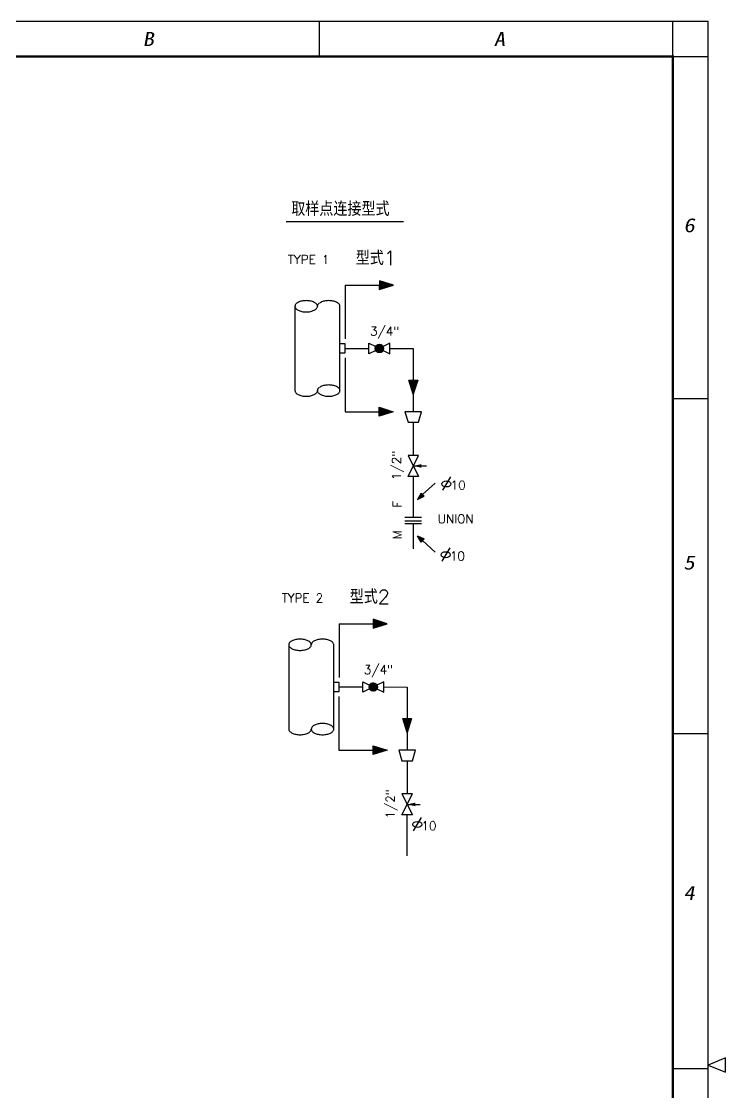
# Model space of a CAD drawing. Extents: x -5 to 846, y -5 to 599.
# Drawn here: x 645.5 to 846, y 289.2 to 594 of the extents above; entities that cross this region are included whole.
import ezdxf
from ezdxf.enums import TextEntityAlignment as Align

# ---------------------------------------------------------------- set-up
doc = ezdxf.new("R2010")
doc.units = 0
doc.header["$LTSCALE"] = 10
doc.header["$MEASUREMENT"] = 0
doc.linetypes.add('ACAD_ISO04W100', pattern=[30.5, 24, -3, 0.5, -3])
doc.layers.get('0').update_dxf_attribs({"linetype": 'CONTINUOUS'})
for name, color, linetype in [('ASSIST', 2, 'CONTINUOUS'), ('BORDER8002$0$L100_9', 1, 'CONTINUOUS'), ('GENERAL', 7, 'CONTINUOUS'), ('GRA', 7, 'CONTINUOUS'), ('HZTEXT', 7, 'CONTINUOUS'), ('L1', 1, 'CONTINUOUS'), ('TEXT', 8, 'CONTINUOUS')]:
    doc.layers.add(name, color=color, linetype=linetype)
doc.styles.add('BORDER8002$0$STANDARD', font='txt')
doc.styles.add('HZ', font='romans', dxfattribs={"width": 0.8, "bigfont": 'hztxt'})
doc.styles.add('ROMANS', font='ROMANS')

msp = doc.modelspace()

# ---------------------------------------------------------------- hatches: boundary and pattern name
h = msp.add_hatch()
h.set_pattern_fill('ANSI31', color=256, style=0)
h.set_pattern_definition([(45, (403.04206, 170.6572), (-0.088388348, 0.088388348), [])])
h.paths.add_polyline_path([(748.6, 500.92, 1), (746.22, 500.92, 1)])
h = msp.add_hatch()
h.set_pattern_fill('ANSI31', color=256, style=0)
h.set_pattern_definition([(45, (401.28374, 74.32598), (-0.088388348, 0.088388348), [])])
h.paths.add_polyline_path([(746.84, 404.58, 1), (744.46, 404.58, 1)])

# ---------------------------------------------------------------- linework, layer by layer
at = {"color": 7, "linetype": 'Continuous'}
for p, q in [((737.67, 518.93), (747.4, 518.92)), ((723.37, 512.93), (723.37, 488.93)), ((729.83, 513.25), (729.7, 513.25)), ((736.17, 488.93), (736.17, 512.93)), ((737.59, 500.93), (744.4, 500.93)), ((750.41, 500.92), (757.06, 500.92)), ((737.63, 482.93), (747.37, 482.93)), ((754.7, 482.93), (755.56, 479.93)), ((759.41, 482.93), (754.7, 482.93)), ((758.56, 479.93), (759.41, 482.93)), ((755.56, 479.93), (758.56, 479.93)), ((763.28, 462.62), (759.7, 459.32)), ((759.41, 452.8), (754.7, 452.8)), ((759.41, 451.82), (754.7, 451.82)), ((759.41, 450.97), (754.7, 450.97)), ((763.28, 442.99), (759.7, 446.28)), ((735.91, 422.6), (745.64, 422.59)), ((721.61, 416.6), (721.61, 392.6)), ((728.08, 416.92), (727.94, 416.92)), ((734.41, 392.6), (734.41, 416.6)), ((735.84, 404.6), (742.64, 404.6)), ((748.65, 404.59), (755.3, 404.58)), ((735.88, 386.6), (745.61, 386.59)), ((752.94, 386.6), (753.8, 383.6)), ((757.66, 386.6), (752.94, 386.6)), ((756.8, 383.6), (757.66, 386.6)), ((753.8, 383.6), (756.8, 383.6))]:
    msp.add_line(p, q, dxfattribs=at)
at = {"color": 7}
for p, q in [((744.41, 499.42), (744.41, 502.42)), ((744.41, 502.42), (746.35, 501.45)), ((746.35, 500.38), (744.41, 499.42)), ((750.41, 502.42), (748.48, 501.45)), ((748.48, 500.38), (750.41, 499.42)), ((750.41, 499.42), (750.41, 502.42)), ((755.56, 470.5), (758.56, 464.5)), ((755.56, 464.5), (758.56, 470.5)), ((758.56, 470.5), (755.56, 470.5)), ((758.56, 464.5), (755.56, 464.5)), ((742.65, 406.08), (744.59, 405.12)), ((742.65, 403.08), (742.65, 406.08)), ((748.65, 406.08), (746.72, 405.12)), ((748.65, 403.08), (748.65, 406.08)), ((744.59, 404.05), (742.65, 403.08)), ((746.72, 404.05), (748.65, 403.08)), ((753.8, 368.17), (756.8, 374.17)), ((753.8, 374.17), (756.8, 368.17)), ((756.8, 374.17), (753.8, 374.17)), ((756.8, 368.17), (753.8, 368.17))]:
    msp.add_line(p, q, dxfattribs=at)
for centre in [(747.41, 500.92), (745.65, 404.58)]:
    msp.add_circle(centre, 1.19, dxfattribs=at)
at = {"color": 7, "linetype": 'Continuous'}
for centre, radius, start, end in [((724.21, 512.92), 0.845, 158.0094, 179.7033), ((724.21, 512.93), 0.845, 180.2967, 201.9906), ((724.47, 512.81), 1.13, 139.7824, 157.7278), ((724.47, 513.04), 1.13, 202.2722, 220.2176), ((724.92, 512.43), 1.72, 126.3128, 139.8659), ((724.92, 513.42), 1.72, 220.1341, 233.6872), ((725.46, 511.72), 2.61, 116.2307, 126.4732), ((725.96, 510.73), 3.71, 108.2647, 116.3558), ((726.32, 509.66), 4.85, 101.5764, 108.3494), ((726.51, 508.75), 5.78, 95.6139, 101.6351), ((726.57, 508.22), 6.31, 89.9794, 95.6592), ((726.57, 508.22), 6.31, 84.3408, 90.0206), ((726.63, 508.75), 5.78, 78.3649, 84.3861), ((726.82, 509.66), 4.85, 71.6506, 78.4236), ((727.18, 510.73), 3.71, 63.6442, 71.7353), ((727.68, 511.72), 2.61, 53.5268, 63.7693), ((728.21, 512.43), 1.72, 40.1341, 53.6872), ((728.21, 513.42), 1.72, 306.3128, 319.8659), ((728.67, 512.81), 1.13, 22.2722, 40.2176), ((728.67, 513.04), 1.13, 319.7824, 337.7278), ((728.92, 512.92), 0.845, 0.2967, 21.9906), ((728.92, 512.93), 0.845, 338.0094, 359.7033), ((730.61, 512.92), 0.845, 158.0094, 179.7033), ((730.87, 512.81), 1.13, 139.7824, 157.7278), ((731.32, 512.43), 1.72, 126.3128, 139.8659), ((731.86, 511.72), 2.61, 116.2307, 126.4732), ((732.36, 510.73), 3.71, 108.2647, 116.3558), ((732.72, 509.66), 4.85, 101.5764, 108.3494), ((732.91, 508.75), 5.78, 95.6139, 101.6351), ((732.97, 508.22), 6.31, 89.9794, 95.6592), ((732.97, 508.22), 6.31, 84.3408, 90.0206), ((733.03, 508.75), 5.78, 78.3649, 84.3861), ((733.22, 509.66), 4.85, 71.6506, 78.4236), ((733.58, 510.73), 3.71, 63.6442, 71.7353), ((734.08, 511.72), 2.61, 53.5268, 63.7693), ((734.61, 512.43), 1.72, 40.1341, 53.6872), ((735.07, 512.81), 1.13, 22.2722, 40.2176), ((735.32, 512.92), 0.845, 0.2967, 21.9906), ((725.46, 514.14), 2.61, 233.5268, 243.7693), ((725.96, 515.13), 3.71, 243.6442, 251.7353), ((726.32, 516.2), 4.85, 251.6506, 258.4236), ((726.51, 517.11), 5.78, 258.3649, 264.3861), ((726.57, 517.64), 6.31, 264.3408, 270.0206), ((726.57, 517.64), 6.31, 269.9794, 275.6592), ((726.63, 517.11), 5.78, 275.6139, 281.6351), ((726.82, 516.2), 4.85, 281.5764, 288.3494), ((727.18, 515.13), 3.71, 288.2647, 296.3558), ((727.68, 514.14), 2.61, 296.2307, 306.4732), ((724.21, 488.93), 0.845, 180.2967, 201.9906), ((724.47, 489.04), 1.13, 202.2722, 220.2176), ((724.92, 489.42), 1.72, 220.1341, 233.6872), ((725.46, 490.14), 2.61, 233.5268, 243.7693), ((725.96, 491.13), 3.71, 243.6442, 251.7353), ((727.18, 491.13), 3.71, 288.2647, 296.3558), ((727.68, 490.14), 2.61, 296.2307, 306.4732), ((728.21, 489.42), 1.72, 306.3128, 319.8659), ((728.67, 489.04), 1.13, 319.7824, 337.7278), ((728.92, 488.93), 0.845, 338.0094, 359.7033), ((730.61, 488.92), 0.845, 158.0094, 179.7033), ((730.61, 488.93), 0.845, 180.2967, 201.9906), ((730.87, 488.81), 1.13, 139.7824, 157.7278), ((730.87, 489.04), 1.13, 202.2722, 220.2176), ((731.32, 488.43), 1.72, 126.3128, 139.8659), ((731.32, 489.42), 1.72, 220.1341, 233.6872), ((731.86, 487.72), 2.61, 116.2307, 126.4732), ((731.86, 490.14), 2.61, 233.5268, 243.7693), ((732.36, 486.73), 3.71, 108.2647, 116.3558), ((732.36, 491.13), 3.71, 243.6442, 251.7353), ((732.72, 485.66), 4.85, 101.5764, 108.3494), ((732.91, 484.75), 5.78, 95.6139, 101.6351), ((732.97, 484.22), 6.31, 89.9794, 95.6592), ((732.97, 484.22), 6.31, 84.3408, 90.0206), ((733.03, 484.75), 5.78, 78.3649, 84.3861), ((733.22, 485.66), 4.85, 71.6506, 78.4236), ((733.58, 486.73), 3.71, 63.6442, 71.7353), ((733.58, 491.13), 3.71, 288.2647, 296.3558), ((734.08, 487.72), 2.61, 53.5268, 63.7693), ((734.08, 490.14), 2.61, 296.2307, 306.4732), ((734.61, 488.43), 1.72, 40.1341, 53.6872), ((734.61, 489.42), 1.72, 306.3128, 319.8659), ((735.07, 488.81), 1.13, 22.2722, 40.2176), ((735.07, 489.04), 1.13, 319.7824, 337.7278), ((735.32, 488.92), 0.845, 0.2967, 21.9906), ((735.32, 488.93), 0.845, 338.0094, 359.7033), ((726.32, 492.2), 4.85, 251.6506, 258.4236), ((726.51, 493.11), 5.78, 258.3649, 264.3861), ((726.57, 493.64), 6.31, 264.3408, 270.0206), ((726.57, 493.64), 6.31, 269.9794, 275.6592), ((726.63, 493.11), 5.78, 275.6139, 281.6351), ((726.82, 492.2), 4.85, 281.5764, 288.3494), ((732.72, 492.2), 4.85, 251.6506, 258.4236), ((732.91, 493.11), 5.78, 258.3649, 264.3861), ((732.97, 493.64), 6.31, 264.3408, 270.0206), ((732.97, 493.64), 6.31, 269.9794, 275.6592), ((733.03, 493.11), 5.78, 275.6139, 281.6351), ((733.22, 492.2), 4.85, 281.5764, 288.3494), ((723.7, 415.39), 2.61, 116.2307, 126.4732), ((724.2, 414.4), 3.71, 108.2647, 116.3558), ((724.56, 413.33), 4.85, 101.5764, 108.3494), ((724.75, 412.41), 5.78, 95.6139, 101.6351), ((724.81, 411.89), 6.31, 89.9794, 95.6592), ((724.81, 411.89), 6.31, 84.3408, 90.0206), ((724.87, 412.41), 5.78, 78.3649, 84.3861), ((725.06, 413.33), 4.85, 71.6506, 78.4236), ((725.42, 414.4), 3.71, 63.6442, 71.7353), ((725.92, 415.39), 2.61, 53.5268, 63.7693), ((730.1, 415.39), 2.61, 116.2307, 126.4732), ((730.6, 414.4), 3.71, 108.2647, 116.3558), ((730.96, 413.33), 4.85, 101.5764, 108.3494), ((731.15, 412.41), 5.78, 95.6139, 101.6351), ((731.21, 411.89), 6.31, 89.9794, 95.6592), ((731.21, 411.89), 6.31, 84.3408, 90.0206), ((731.27, 412.41), 5.78, 78.3649, 84.3861), ((731.46, 413.33), 4.85, 71.6506, 78.4236), ((731.82, 414.4), 3.71, 63.6442, 71.7353), ((732.32, 415.39), 2.61, 53.5268, 63.7693), ((722.46, 416.59), 0.845, 158.0094, 179.7033), ((722.46, 416.6), 0.845, 180.2967, 201.9906), ((722.71, 416.48), 1.13, 139.7824, 157.7278), ((722.71, 416.71), 1.13, 202.2722, 220.2176), ((723.17, 416.1), 1.72, 126.3128, 139.8659), ((723.17, 417.09), 1.72, 220.1341, 233.6872), ((723.7, 417.81), 2.61, 233.5268, 243.7693), ((724.2, 418.79), 3.71, 243.6442, 251.7353), ((724.56, 419.87), 4.85, 251.6506, 258.4236), ((724.75, 420.78), 5.78, 258.3649, 264.3861), ((724.81, 421.31), 6.31, 264.3408, 270.0206), ((724.81, 421.31), 6.31, 269.9794, 275.6592), ((724.87, 420.78), 5.78, 275.6139, 281.6351), ((725.06, 419.87), 4.85, 281.5764, 288.3494), ((725.42, 418.79), 3.71, 288.2647, 296.3558), ((725.92, 417.81), 2.61, 296.2307, 306.4732), ((726.45, 416.1), 1.72, 40.1341, 53.6872), ((726.45, 417.09), 1.72, 306.3128, 319.8659), ((726.91, 416.48), 1.13, 22.2722, 40.2176), ((726.91, 416.71), 1.13, 319.7824, 337.7278), ((727.17, 416.59), 0.845, 0.2967, 21.9906), ((727.17, 416.6), 0.845, 338.0094, 359.7033), ((728.86, 416.59), 0.845, 158.0094, 179.7033), ((729.11, 416.48), 1.13, 139.7824, 157.7278), ((729.57, 416.1), 1.72, 126.3128, 139.8659), ((732.85, 416.1), 1.72, 40.1341, 53.6872), ((733.31, 416.48), 1.13, 22.2722, 40.2176), ((733.57, 416.59), 0.845, 0.2967, 21.9906), ((729.57, 392.1), 1.72, 126.3128, 139.8659), ((730.1, 391.39), 2.61, 116.2307, 126.4732), ((730.6, 390.4), 3.71, 108.2647, 116.3558), ((730.96, 389.33), 4.85, 101.5764, 108.3494), ((731.15, 388.41), 5.78, 95.6139, 101.6351), ((731.21, 387.89), 6.31, 89.9794, 95.6592), ((731.21, 387.89), 6.31, 84.3408, 90.0206), ((731.27, 388.41), 5.78, 78.3649, 84.3861), ((731.46, 389.33), 4.85, 71.6506, 78.4236), ((731.82, 390.4), 3.71, 63.6442, 71.7353), ((732.32, 391.39), 2.61, 53.5268, 63.7693), ((732.85, 392.1), 1.72, 40.1341, 53.6872), ((722.46, 392.6), 0.845, 180.2967, 201.9906), ((722.71, 392.71), 1.13, 202.2722, 220.2176), ((723.17, 393.09), 1.72, 220.1341, 233.6872), ((723.7, 393.81), 2.61, 233.5268, 243.7693), ((724.2, 394.79), 3.71, 243.6442, 251.7353), ((724.56, 395.87), 4.85, 251.6506, 258.4236), ((724.75, 396.78), 5.78, 258.3649, 264.3861), ((724.81, 397.31), 6.31, 264.3408, 270.0206), ((724.81, 397.31), 6.31, 269.9794, 275.6592), ((724.87, 396.78), 5.78, 275.6139, 281.6351), ((725.06, 395.87), 4.85, 281.5764, 288.3494), ((725.42, 394.79), 3.71, 288.2647, 296.3558), ((725.92, 393.81), 2.61, 296.2307, 306.4732), ((726.45, 393.09), 1.72, 306.3128, 319.8659), ((726.91, 392.71), 1.13, 319.7824, 337.7278), ((727.17, 392.6), 0.845, 338.0094, 359.7033), ((728.86, 392.59), 0.845, 158.0094, 179.7033), ((728.86, 392.6), 0.845, 180.2967, 201.9906), ((729.11, 392.48), 1.13, 139.7824, 157.7278), ((729.11, 392.71), 1.13, 202.2722, 220.2176), ((729.57, 393.09), 1.72, 220.1341, 233.6872), ((730.1, 393.81), 2.61, 233.5268, 243.7693), ((730.6, 394.79), 3.71, 243.6442, 251.7353), ((730.96, 395.87), 4.85, 251.6506, 258.4236), ((731.15, 396.78), 5.78, 258.3649, 264.3861), ((731.21, 397.31), 6.31, 264.3408, 270.0206), ((731.21, 397.31), 6.31, 269.9794, 275.6592), ((731.27, 396.78), 5.78, 275.6139, 281.6351), ((731.46, 395.87), 4.85, 281.5764, 288.3494), ((731.82, 394.79), 3.71, 288.2647, 296.3558), ((732.32, 393.81), 2.61, 296.2307, 306.4732), ((732.85, 393.09), 1.72, 306.3128, 319.8659), ((733.31, 392.48), 1.13, 22.2722, 40.2176), ((733.31, 392.71), 1.13, 319.7824, 337.7278), ((733.57, 392.59), 0.845, 0.2967, 21.9906), ((733.57, 392.6), 0.845, 338.0094, 359.7033)]:
    msp.add_arc(centre, radius, start, end, dxfattribs=at)
for points in [[(757.06, 467.5), (759.36, 466.99), (759.36, 468.01)], [(755.3, 371.17), (757.61, 370.66), (757.61, 371.68)]]:
    msp.add_solid(points)
at = {"layer": 'ASSIST'}
for p, q in [((767.65, 464.39), (765.37, 460.57)), ((767.43, 444.21), (765.15, 440.39)), ((759.33, 367.45), (757.05, 363.63))]:
    msp.add_line(p, q, dxfattribs=at)
for centre in [(766.51, 462.39), (766.29, 442.2), (758.19, 365.45)]:
    msp.add_ellipse(centre, major_axis=(-1.28, 0), ratio=0.681147, dxfattribs=at)
at = {"layer": 'BORDER8002$0$L100_9', "color": 1, "linetype": 'Continuous'}
for points in [[(0, 0), (841, 0), (841, 594), (0, 594), (0, 0)], [(730.25, 594), (730.25, 584)], [(831, 584), (831, 594)], [(831, 584), (841, 584)], [(831, 486.67), (841, 486.67)], [(831, 391.33), (841, 391.33)], [(831, 296), (841, 296)]]:
    msp.add_lwpolyline(points, dxfattribs=at)
at = {"layer": 'BORDER8002$0$L100_9', "color": 1, "linetype": 'Continuous', "const_width": 0.7}
msp.add_lwpolyline([(25, 10), (831, 10), (831, 584), (25, 584), (25, 10)], dxfattribs=at)
at = {"layer": 'BORDER8002$0$L100_9'}
msp.add_lwpolyline([(841, 297), (846, 295), (846, 299), (841, 297)], dxfattribs=at)
at = {"layer": 'GENERAL', "linetype": 'ACAD_ISO04W100'}
msp.add_line((720.87, 537.05), (754.28, 537.05), dxfattribs=at)
at = {"layer": 'GENERAL'}
for p, q in [((737.67, 518.93), (737.67, 503.63)), ((736.17, 502.31), (737.59, 502.31)), ((737.59, 502.31), (737.59, 499.55)), ((757.06, 500.92), (757.06, 482.97)), ((737.59, 499.55), (736.17, 499.55)), ((737.63, 498.24), (737.63, 482.93)), ((757.06, 479.93), (757.06, 470.47)), ((757.06, 464.5), (757.06, 452.82)), ((757.06, 450.97), (757.06, 443.9)), ((735.91, 422.6), (735.91, 407.3)), ((734.41, 405.98), (735.84, 405.98)), ((735.84, 405.98), (735.84, 403.22)), ((735.84, 403.22), (734.41, 403.22)), ((755.3, 404.58), (755.3, 386.64)), ((735.88, 401.91), (735.88, 386.6)), ((755.3, 383.6), (755.3, 374.14)), ((755.21, 368.17), (755.21, 356.49))]:
    msp.add_line(p, q, dxfattribs=at)
at = {"layer": 'GRA'}
for p, q in [((747.4, 520.17), (747.39, 517.67)), ((747.39, 517.67), (751.4, 518.92)), ((751.4, 518.92), (747.4, 520.17)), ((747.47, 517.81), (751.1, 518.92)), ((747.51, 520.04), (747.5, 517.96)), ((747.5, 517.96), (750.7, 518.9)), ((751.1, 518.92), (747.51, 520.04)), ((750.7, 518.9), (747.64, 519.88)), ((747.64, 519.88), (747.67, 518.18)), ((747.67, 518.18), (750.25, 518.89)), ((747.8, 519.7), (747.82, 518.41)), ((750.25, 518.89), (747.8, 519.7)), ((747.82, 518.41), (749.85, 518.89)), ((747.93, 519.54), (747.91, 518.56)), ((747.91, 518.56), (749.53, 518.92)), ((749.85, 518.89), (747.93, 519.54)), ((748.05, 519.4), (748.03, 518.69)), ((748.03, 518.69), (749.11, 518.92)), ((749.53, 518.92), (748.05, 519.4)), ((748.2, 519.25), (748.14, 518.82)), ((748.14, 518.82), (748.85, 518.93)), ((749.11, 518.92), (748.2, 519.25)), ((748.29, 519.11), (748.28, 518.92)), ((748.28, 518.92), (748.49, 518.97)), ((748.85, 518.93), (748.29, 519.11)), ((757.06, 487.93), (755.81, 491.93)), ((755.81, 491.93), (758.31, 491.93)), ((757.06, 488.22), (755.94, 491.82)), ((755.94, 491.82), (758.02, 491.82)), ((757.07, 488.62), (756.1, 491.69)), ((756.1, 491.69), (757.8, 491.65)), ((757.09, 489.07), (756.28, 491.52)), ((756.28, 491.52), (757.57, 491.5)), ((756.44, 491.39), (757.42, 491.41)), ((757.08, 489.47), (756.44, 491.39)), ((756.58, 491.27), (757.29, 491.29)), ((757.06, 489.8), (756.58, 491.27)), ((756.73, 491.12), (757.16, 491.18)), ((757.06, 490.21), (756.73, 491.12)), ((756.86, 491.03), (757.05, 491.05)), ((757.05, 490.47), (756.86, 491.03)), ((757.05, 491.05), (757, 490.83)), ((757.16, 491.18), (757.05, 490.47)), ((758.31, 491.93), (757.06, 487.93)), ((758.17, 491.85), (757.06, 488.22)), ((757.42, 491.41), (757.06, 489.8)), ((757.29, 491.29), (757.06, 490.21)), ((758.02, 491.82), (757.07, 488.62)), ((757.57, 491.5), (757.08, 489.47)), ((757.8, 491.65), (757.09, 489.07)), ((747.37, 481.68), (747.37, 484.18)), ((747.37, 484.18), (751.37, 482.93)), ((751.37, 482.93), (747.37, 481.68)), ((747.44, 484.04), (751.07, 482.93)), ((747.47, 483.89), (750.67, 482.94)), ((747.47, 481.81), (747.47, 483.89)), ((751.07, 482.93), (747.47, 481.81)), ((747.6, 481.97), (747.64, 483.67)), ((750.67, 482.94), (747.6, 481.97)), ((747.64, 483.67), (750.22, 482.96)), ((747.77, 482.15), (747.79, 483.44)), ((750.22, 482.96), (747.77, 482.15)), ((747.79, 483.44), (749.82, 482.95)), ((747.9, 482.31), (747.88, 483.29)), ((747.88, 483.29), (749.5, 482.93)), ((749.82, 482.95), (747.9, 482.31)), ((748.02, 482.45), (748, 483.16)), ((748, 483.16), (749.08, 482.93)), ((749.5, 482.93), (748.02, 482.45)), ((748.17, 482.6), (748.11, 483.03)), ((748.11, 483.03), (748.82, 482.92)), ((749.08, 482.93), (748.17, 482.6)), ((748.26, 482.73), (748.24, 482.92)), ((748.24, 482.92), (748.46, 482.87)), ((748.82, 482.92), (748.26, 482.73)), ((759.28, 459.78), (758.23, 457.97)), ((758.23, 457.97), (760.12, 458.86)), ((759.29, 459.71), (758.33, 458.07)), ((758.33, 458.07), (760.04, 458.88)), ((759.34, 459.64), (758.48, 458.21)), ((758.48, 458.21), (759.93, 458.89)), ((759.35, 459.51), (758.64, 458.37)), ((758.64, 458.37), (759.81, 458.9)), ((759.37, 459.37), (758.79, 458.5)), ((758.79, 458.5), (759.71, 458.91)), ((759.39, 459.28), (758.91, 458.6)), ((758.91, 458.6), (759.62, 458.93)), ((759.39, 459.2), (759.07, 458.74)), ((759.07, 458.74), (759.52, 458.93)), ((759.39, 459.11), (759.17, 458.83)), ((759.17, 458.83), (759.44, 458.95)), ((760.12, 458.86), (759.28, 459.78)), ((759.38, 459.02), (759.31, 458.93)), ((760.04, 458.88), (759.34, 459.64)), ((759.93, 458.89), (759.35, 459.51)), ((759.81, 458.9), (759.37, 459.37)), ((759.44, 458.95), (759.38, 459.02)), ((759.71, 458.91), (759.39, 459.28)), ((759.62, 458.93), (759.39, 459.2)), ((759.52, 458.93), (759.39, 459.11)), ((759.28, 445.82), (758.23, 447.63)), ((758.23, 447.63), (760.12, 446.74)), ((759.29, 445.9), (758.33, 447.53)), ((758.33, 447.53), (760.04, 446.73)), ((759.34, 445.97), (758.48, 447.39)), ((758.48, 447.39), (759.93, 446.71)), ((759.35, 446.1), (758.64, 447.24)), ((758.64, 447.24), (759.81, 446.71)), ((759.37, 446.24), (758.79, 447.1)), ((758.79, 447.1), (759.71, 446.69)), ((759.39, 446.32), (758.91, 447)), ((758.91, 447), (759.62, 446.68)), ((759.39, 446.41), (759.07, 446.86)), ((759.07, 446.86), (759.52, 446.68)), ((759.39, 446.5), (759.17, 446.78)), ((759.17, 446.78), (759.44, 446.66)), ((760.12, 446.74), (759.28, 445.82)), ((759.38, 446.58), (759.31, 446.67)), ((760.04, 446.73), (759.34, 445.97)), ((759.93, 446.71), (759.35, 446.1)), ((759.81, 446.71), (759.37, 446.24)), ((759.44, 446.66), (759.38, 446.58)), ((759.71, 446.69), (759.39, 446.32)), ((759.62, 446.68), (759.39, 446.41)), ((759.52, 446.68), (759.39, 446.5)), ((745.64, 423.84), (745.64, 421.34)), ((749.64, 422.58), (745.64, 423.84)), ((745.64, 421.34), (749.64, 422.58)), ((745.71, 421.48), (749.34, 422.58)), ((745.75, 423.71), (745.75, 421.63)), ((749.34, 422.58), (745.75, 423.71)), ((745.75, 421.63), (748.94, 422.57)), ((745.88, 423.54), (745.91, 421.85)), ((748.94, 422.57), (745.88, 423.54)), ((745.91, 421.85), (748.49, 422.56)), ((748.49, 422.56), (746.04, 423.37)), ((746.04, 423.37), (746.06, 422.08)), ((746.06, 422.08), (748.09, 422.56)), ((746.17, 423.21), (746.16, 422.22)), ((746.16, 422.22), (747.77, 422.59)), ((748.09, 422.56), (746.17, 423.21)), ((746.29, 423.06), (746.27, 422.36)), ((746.27, 422.36), (747.36, 422.59)), ((747.77, 422.59), (746.29, 423.06)), ((746.44, 422.92), (746.38, 422.49)), ((746.38, 422.49), (747.09, 422.6)), ((747.36, 422.59), (746.44, 422.92)), ((746.53, 422.78), (746.52, 422.59)), ((746.52, 422.59), (746.73, 422.64)), ((747.09, 422.6), (746.53, 422.78)), ((755.3, 391.59), (754.05, 395.59)), ((754.05, 395.59), (756.55, 395.59)), ((755.3, 391.89), (754.18, 395.49)), ((754.18, 395.49), (756.26, 395.49)), ((755.31, 392.29), (754.35, 395.36)), ((754.35, 395.36), (756.04, 395.32)), ((755.33, 392.74), (754.52, 395.19)), ((754.52, 395.19), (755.81, 395.17)), ((754.68, 395.06), (755.66, 395.08)), ((755.32, 393.14), (754.68, 395.06)), ((754.82, 394.94), (755.53, 394.96)), ((755.3, 393.46), (754.82, 394.94)), ((754.97, 394.79), (755.4, 394.85)), ((755.3, 393.88), (754.97, 394.79)), ((755.1, 394.7), (755.29, 394.72)), ((755.29, 394.14), (755.1, 394.7)), ((755.29, 394.72), (755.25, 394.5)), ((755.4, 394.85), (755.29, 394.14)), ((756.55, 395.59), (755.3, 391.59)), ((756.41, 395.52), (755.3, 391.89)), ((755.66, 395.08), (755.3, 393.46)), ((755.53, 394.96), (755.3, 393.88)), ((756.26, 395.49), (755.31, 392.29)), ((755.81, 395.17), (755.32, 393.14)), ((756.04, 395.32), (755.33, 392.74)), ((745.61, 385.34), (745.61, 387.84)), ((745.61, 387.84), (749.61, 386.59)), ((745.68, 387.71), (749.31, 386.6)), ((745.72, 385.48), (745.72, 387.55)), ((745.72, 387.55), (748.91, 386.61)), ((745.85, 385.64), (745.88, 387.34)), ((745.88, 387.34), (748.46, 386.62)), ((749.61, 386.59), (745.61, 385.34)), ((749.31, 386.6), (745.72, 385.48)), ((748.91, 386.61), (745.85, 385.64)), ((746.01, 385.82), (746.03, 387.11)), ((748.46, 386.62), (746.01, 385.82)), ((746.03, 387.11), (748.06, 386.62)), ((746.12, 386.96), (747.74, 386.6)), ((746.14, 385.97), (746.12, 386.96)), ((748.06, 386.62), (746.14, 385.97)), ((746.24, 386.83), (747.32, 386.6)), ((746.26, 386.12), (746.24, 386.83)), ((747.74, 386.6), (746.26, 386.12)), ((746.35, 386.69), (747.06, 386.59)), ((746.41, 386.26), (746.35, 386.69)), ((747.32, 386.6), (746.41, 386.26)), ((746.49, 386.59), (746.7, 386.54)), ((746.5, 386.4), (746.49, 386.59)), ((747.06, 386.59), (746.5, 386.4))]:
    msp.add_line(p, q, dxfattribs=at)
at = {"layer": 'L1'}
for p, q in [((757.06, 467.5), (760.82, 467.5)), ((755.3, 371.17), (759.06, 371.17))]:
    msp.add_line(p, q, dxfattribs=at)

# ---------------------------------------------------------------- texts
at = {"layer": 'BORDER8002$0$L100_9', "color": 1, "linetype": 'Continuous', "style": 'BORDER8002$0$STANDARD', "oblique": 10, "width": 1.2}
for s, p, p2 in [('B', (680, 587), (683.2, 587)), ('A', (780, 587), (783.2, 587)), ('6', (834, 534), (837.2, 534)), ('5', (834, 438), (837.2, 438)), ('4', (834, 344), (837.2, 344))]:
    msp.add_text(s, height=4, dxfattribs=at).set_placement(p, p2, align=Align.FIT)
at = {"layer": 'HZTEXT', "style": 'HZ'}
for s, p in [('取样点连接型式', (722.31, 538.64)), ('型式1', (740.67, 524.67)), ('型式2', (738.96, 428.27))]:
    msp.add_text(s, height=4, dxfattribs=at).set_placement(p)
at = {"layer": 'TEXT', "style": 'ROMANS'}
for s, p in [('TYPE 1', (721.36, 525)), ('3/4"', (744.73, 504.58)), ('10', (767.7, 460.79)), ('UNION', (763.99, 451.16)), ('10', (767.48, 440.6)), ('TYPE 2', (719.6, 428.67)), ('3/4"', (742.97, 408.25)), ('10', (759.38, 363.85))]:
    msp.add_text(s, height=2.5, dxfattribs=at).set_placement(p)
for s, p in [('1/2"', (753.51, 463.47)), ('F', (753.75, 455.59)), ('M', (753.75, 446.56)), ('1/2"', (751.75, 367.14))]:
    msp.add_text(s, height=2.5, rotation=90, dxfattribs=at).set_placement(p)

doc.saveas('drawing.dxf')
